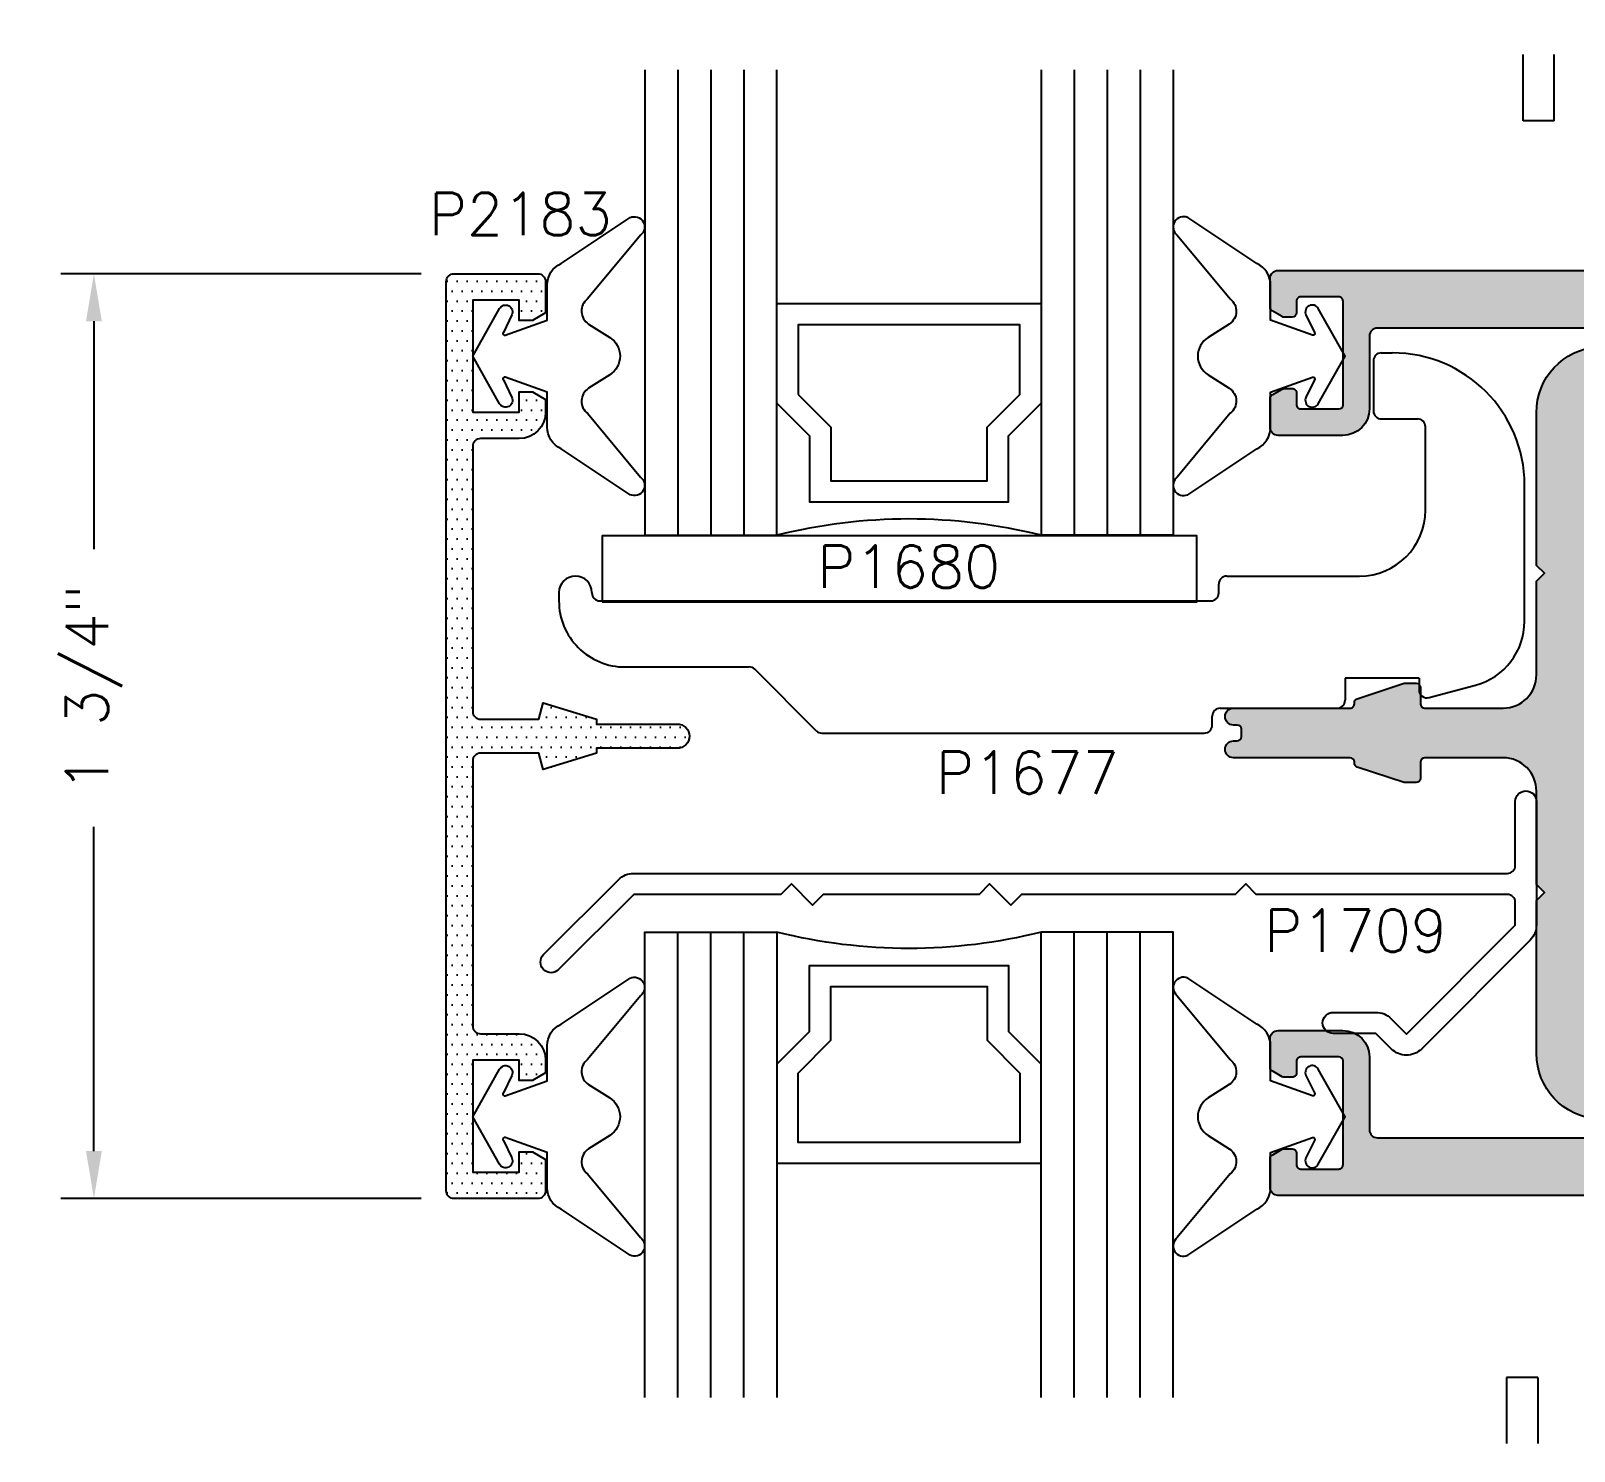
# Model space of a CAD drawing. Extents: x 0 to 139, y 0 to 39.
# Drawn here: x 101.499 to 104.419, y 32.139 to 34.826 of the extents above; entities that cross this region are included whole.
import ezdxf

# ---------------------------------------------------------------- set-up
doc = ezdxf.new("R2010")
doc.units = 0
doc.header["$MEASUREMENT"] = 0
doc.linetypes.add('HIDDEN2', pattern=[0.1875, 0.125, -0.0625])
doc.layers.get('0').update_dxf_attribs({"linetype": 'CONTINUOUS'})
doc.layers.get('DEFPOINTS').update_dxf_attribs({"linetype": 'CONTINUOUS'})
for name, color, linetype in [('R-ANNO-DIMS', 3, 'CONTINUOUS'), ('R-ANNO-TEXT', 6, 'CONTINUOUS'), ('R-DET1', 4, 'CONTINUOUS'), ('R-DET2', 2, 'CONTINUOUS'), ('R-DET3', 5, 'CONTINUOUS'), ('R-OTLN', 1, 'CONTINUOUS'), ('R-PAT1', 5, 'CONTINUOUS')]:
    doc.layers.add(name, color=color, linetype=linetype)
doc.styles.get("Standard").update_dxf_attribs({"font": 'simplex'})
doc.dimstyles.new('1X', dxfattribs={"dimtxt": 0.08, "dimasz": 0.09, "dimexe": 0.0625, "dimexo": 0.0625, "dimgap": 0.0625, "dimtad": 0, "dimdec": 5, "dimzin": 4, "dimtxsty": 'STANDARD', "dimcen": 0, "dimazin": 3, "dimtfac": 1, "dimtdec": 5, "dimtofl": 0, "dimtmove": 0, "dimatfit": 3, "dimtolj": 1, "dimtzin": 0})

# ---------------------------------------------------------------- blocks, each defined once
blk = doc.blocks.new('*D29')
at = {"layer": 'DEFPOINTS', "color": 0}
for p in [(101.6179402495663, 34.36627486385936), (102.2995942316353, 34.36627486385936), (102.2995942316353, 32.61627486385936)]:
    blk.add_point(p, dxfattribs=at)
at = {"layer": 'R-ANNO-DIMS', "color": 0}
for p, q in [((102.2370942316353, 34.36627486385936), (101.5554402495663, 34.36627486385936)), ((101.6179402495663, 34.27627486385936), (101.6179402495663, 33.8450136429152)), ((101.6179402495663, 32.70627486385936), (101.6179402495663, 33.32001364291519)), ((102.2370942316353, 32.61627486385936), (101.5554402495663, 32.61627486385936))]:
    blk.add_line(p, q, dxfattribs=at)
for points in [[(101.6029402495663, 34.27627486385936), (101.6329402495663, 34.27627486385936), (101.6179402495663, 34.36627486385936)], [(101.6029402495663, 32.70627486385936), (101.6329402495663, 32.70627486385936), (101.6179402495663, 32.61627486385936)]]:
    blk.add_solid(points, dxfattribs=at)
at = {"layer": 'R-ANNO-DIMS', "color": 0, "insert": (101.6179402495663, 33.58251364291521), "char_height": 0.08, "attachment_point": 5, "rotation": 90}
blk.add_mtext('\\A1;1 3/4"', dxfattribs=at)
blk = doc.blocks.new('P1677')
for p, q in [((-0.27100940357096, 0.5078887999999999), (-0.2502937035709598, 0.5078887999999999)), ((-0.2860088035709607, 0.4928894000000001), (-0.2860088035709607, 0.3978900999999997)), ((-0.27100940357096, 0.3828887999999999), (-0.2024994035709602, 0.3828887999999999)), ((-3.570959528076401e-09, 0), (-3.570959528076401e-09, 0.2578887999999999)), ((-0.5785102735709602, 0.05361560000000054), (-0.5785102735709602, 0.07062719999999967)), ((-0.5635108835709604, 0.08562660000000033), (-0.3125000035709595, 0.08562660000000033)), ((-1.827011503570961, 0.05437660000000033), (-1.827011503570961, 0.03861260000000044)), ((-1.764511503570961, 0.05437660000000033), (-1.764511503570961, 0.05361179999999965)), ((-1.749510503570961, 0.03861239999999988), (-0.5935097035709598, 0.03861619999999988)), ((-1.70201050357096, -0.08638739999999956), (-1.46701110357096, -0.08638659999999998)), ((-1.34019170357096, -0.2069922999999996), (-1.456404503570959, -0.09078000000000053)), ((-0.3395004035709599, -0.1073722000000004), (-0.3395004035709599, -0.1493720999999999)), ((-0.1995010035709592, -0.1073722000000004), (-0.3395004035709599, -0.1073722000000004)), ((-0.1995010035709592, -0.1073722000000004), (-0.1995010035709592, -0.1298235999999999)), ((-0.1806183035709603, -0.1443127999999998), (-0.09264750357095952, -0.1207408999999995)), ((-0.5760015035709598, -0.1643733999999997), (-0.3544998035709606, -0.1643733999999997)), ((-0.5910009035709605, -0.1963843999999995), (-0.5910009035709605, -0.1793728000000003)), ((-1.32958510357096, -0.2113855999999998), (-0.6060003035709594, -0.2113838000000001))]:
    blk.add_line(p, q)
blk.add_lwpolyline([(-0.3124999035709592, 0.08562660000000033, 0.4142133280585393), (-0.1875000035709595, 0.2106266000000003), (-0.1875000035709595, 0.3678894000000001)], format="xyb")
for centre, radius, start, end in [((-0.27100940357096, 0.4928894000000001), 0.01500000000000001, 90, 180), ((-0.2500000035709595, 0.2578887999999999), 0.25, 0, 89.99997708168819), ((-0.27100940357096, 0.3978900999999997), 0.01499999999999999, 180, 270), ((-0.2024994035709602, 0.3678894000000001), 0.01499999999999996, 0, 90), ((-1.795761503570961, 0.05437660000000033), 0.03125, 0, 180), ((-0.5635108835709604, 0.07062719999999967), 0.01500000000000001, 90, 180), ((-1.702011503570961, 0.03861260000000044), 0.125, 180, 270.000458366236), ((-1.749510503570961, 0.05361179999999965), 0.01500000000000012, 180, 270), ((-0.5935097035709598, 0.05361560000000054), 0.01500000000000001, 270, 0), ((-0.1250000035709595, 0), 0.1250000035709599, 285.0000562030361, 0), ((-1.46701110357096, -0.1013865999999997), 0.0149999975706665, 44.99999999999939, 90), ((-0.1845007035709605, -0.1298235999999999), 0.01500000000000001, 180, 285.0000403851401), ((-0.5760015035709598, -0.1793728000000003), 0.0149999999999999, 90, 180), ((-0.3544998035709606, -0.1493720999999999), 0.01500000000000012, 270, 0), ((-0.6060003035709594, -0.1963843999999995), 0.0149999999999999, 270, 0), ((-1.32958510357096, -0.1963856000000002), 0.0150000682815114, 225.0002700936652, 270)]:
    blk.add_arc(centre, radius, start, end)

msp = doc.modelspace()

# ---------------------------------------------------------------- hatches: boundary and pattern name
at = {"layer": 'R-PAT1'}
h = msp.add_hatch(dxfattribs=at)
h.set_pattern_fill('DOTS', color=256, scale=0.3, style=0)
h.set_pattern_definition([(0, (99.87249680623839, 28.16448953801967), (0.009375, 0.01875), [0, -0.01875])])
edge = h.paths.add_edge_path(flags=16)
edge.add_arc((105.9493331724311, 34.14563386041314), 0.03125811147615818, -89.9004806357479, 43.817391720063995, ccw=False)
edge.add_line((105.9493874658859, 34.11437579608925), (105.9347874658859, 34.11437579608925))
edge.add_arc((105.9345654658859, 34.12904615972561), 0.0146720432531765, 224.4266395942332, 270.8669650317813, ccw=False)
edge.add_arc((106.0302236823417, 34.22321200877335), 0.1489020448595113, 171.167336692097, 224.5374469222042, ccw=False)
edge.add_arc((105.8680664299451, 34.24820507727318), 0.0151712016364948, 351.9318886880928, 449.5428890663219)
edge.add_line((105.8681874658859, 34.26337579608925), (104.8173874658859, 34.26337579608925))
edge.add_arc((104.8174417006056, 34.24834876291868), 0.01502713104069455, 90.20678779447292, 188.6998096943179)
edge.add_arc((104.6549420895622, 34.22345973141451), 0.1493674781575727, -44.495098708202875, 8.708776888183081, ccw=False)
edge.add_arc((104.7510094658859, 34.12904615972562), 0.01467204325318119, 269.13303496822584, 315.57336040575933, ccw=False)
edge.add_line((104.7507874658859, 34.11437579608925), (104.7362874658859, 34.11437579608925))
edge.add_arc((104.7363417593407, 34.14563386041314), 0.03125811147615821, 136.1826082799371, 269.90048063574625, ccw=False)
edge.add_arc((104.6553374658859, 34.22336627748969), 0.081009534029847, 316.1801184852707, 583.8198815147294)
edge.add_arc((104.5743331724311, 34.14563386041314), 0.03125811147615751, -89.90048063574471, 43.81739172006752, ccw=False)
edge.add_line((104.5743874658859, 34.11437579608925), (104.4712874658859, 34.11437579608925))
edge.add_arc((104.4713100465311, 34.09935321544409), 0.01502259761578912, 90.08612200011392, 179.9138779998861)
edge.add_line((104.4562874658859, 34.09937579608925), (104.4562874658859, 33.49737579608924))
edge.add_line((104.4562874658859, 33.49737579608925), (104.4562874658859, 32.89537579608925))
edge.add_arc((104.4713100465311, 32.89539837673441), 0.01502259761578912, 180.0861220001139, 269.9138779998861)
edge.add_line((104.4712874658859, 32.88037579608925), (104.5743874658859, 32.88037579608925))
edge.add_arc((104.5743331724311, 32.84911773176536), 0.03125811147615554, -43.817391720066325, 89.90048063574619, ccw=False)
edge.add_arc((104.6553374658859, 32.77138531468881), 0.081009534029847, 136.1801184852706, 403.8198815147294)
edge.add_arc((104.7363417593407, 32.84911773176535), 0.03125811147615631, 90.09951936425051, 223.8173917200628, ccw=False)
edge.add_line((104.7362874658859, 32.88037579608925), (104.7507874658859, 32.88037579608925))
edge.add_arc((104.7506431219945, 32.8650614672808), 0.01531500904381509, 44.92059825190029, 89.45997954037489, ccw=False)
edge.add_arc((104.6550049262485, 32.77122990474413), 0.1492959939953272, -8.68892527979881, 44.50158516922039, ccw=False)
edge.add_arc((104.8173010531136, 32.74628250654992), 0.01490696092184581, 170.761268087223, 270.3321344239968)
edge.add_line((104.8173874658859, 32.73137579608925), (106.6562874658859, 32.73137579608925))
edge.add_arc((106.6562874658859, 32.74637579608925), 0.01500000000000057, 270, 359.9999999999966)
edge.add_line((106.6712874658859, 32.74637579608925), (106.6712874658859, 34.24837579608926))
edge.add_arc((106.6562874658859, 34.24837579608925), 0.01500000000000057, 0, 90)
edge.add_line((106.6562874658859, 34.26337579608925), (106.1923874658859, 34.26337579608925))
edge.add_arc((106.1924417006056, 34.24834876291868), 0.01502713104069455, 90.20678779447292, 188.6998096943179)
edge.add_arc((106.0299420895622, 34.22345973141451), 0.1493674781575777, -44.49509870820202, 8.708776888182172, ccw=False)
edge.add_arc((106.1260094658859, 34.12904615972562), 0.01467204325318119, 269.13303496822584, 315.57336040575933, ccw=False)
edge.add_line((106.1257874658859, 34.11437579608925), (106.1112874658859, 34.11437579608925))
edge.add_arc((106.1113417593407, 34.14563386041314), 0.03125811147615821, 136.1826082799337, 269.9004806357495, ccw=False)
edge.add_arc((106.0303374658859, 34.22336627748969), 0.08100953402984638, 316.1801184852711, 583.8198815147294)
edge = h.paths.add_edge_path()
edge.add_line((104.1197874658859, 33.40337579608925), (104.0967874658859, 33.40337579608925))
edge.add_line((104.0967874658859, 33.40337579608925), (104.0082819040417, 33.43256380052723))
edge.add_arc((104.0107874658859, 33.44016131063547), 0.007999999999998297, 179.9999999999873, 251.74810416291, ccw=False)
edge.add_line((104.0027874658859, 33.44016131063547), (104.0027874658859, 33.44237579608924))
edge.add_arc((103.9947874658859, 33.44237579608925), 0.008000000000001783, 6.361109362925614e-12, 90.00000000000635)
edge.add_line((103.9947874658859, 33.45037579608925), (103.7742874658859, 33.45037579608925))
edge.add_arc((103.7743344355829, 33.46642276578622), 0.01604703843729322, 180.167705041314, 269.8322949586861, ccw=False)
edge.add_arc((103.7743344355829, 33.46632882639228), 0.01604703843729144, 90.16770504130761, 179.8322949586797, ccw=False)
edge.add_line((103.7742874658859, 33.48237579608925), (103.7812874658859, 33.48237579608925))
edge.add_arc((103.7812874658859, 33.49037579608925), 0.008000000000000007, 270.0000000000064, 360.0000000000064)
edge.add_line((103.7892874658859, 33.49037579608925), (103.7892874658859, 33.50437579608926))
edge.add_arc((103.7812874658859, 33.50437579608925), 0.007999999999999119, 359.9999999999936, 450)
edge.add_line((103.7812874658859, 33.51237579608925), (103.7742874658859, 33.51237579608925))
edge.add_arc((103.7743344355829, 33.52842276578622), 0.01604703843729143, 180.1677050413203, 269.8322949586924, ccw=False)
edge.add_arc((103.7743344355829, 33.52832882639228), 0.01604703843729322, 90.16770504131392, 179.8322949586829, ccw=False)
edge.add_line((103.7742874658859, 33.54437579608925), (103.9947874658859, 33.54437579608925))
edge.add_arc((103.9947874658859, 33.55237579608925), 0.008000000000000007, 270.0000000000064, 360.0000000000064)
edge.add_line((104.0027874658859, 33.55237579608925), (104.0027874658859, 33.55459028154303))
edge.add_arc((104.0107874658859, 33.55459028154303), 0.007999999999999119, 108.25189583709599, 180.0000000000191, ccw=False)
edge.add_line((104.0082819040417, 33.56218779165127), (104.0967874658859, 33.59137579608925))
edge.add_line((104.0967874658859, 33.59137579608925), (104.1197874658859, 33.59137579608925))
edge.add_arc((104.1197874658859, 33.58337579608925), 0.008000000000000895, 6.423306331271306e-12, 90.00000000001268, ccw=False)
edge.add_line((104.1277874658859, 33.58337579608925), (104.1277874658859, 33.55237579608925))
edge.add_arc((104.1357874658859, 33.55237579608925), 0.007999999999999119, 180, 270)
edge.add_line((104.1357874658859, 33.54437579608925), (104.2842874658859, 33.54437579608925))
edge.add_arc((104.2842874658859, 33.60737579608925), 0.06300000000000061, 269.9999999999984, 359.9999999999984)
edge.add_line((104.3472874658859, 33.60737579608925), (104.3472874658859, 33.78437579608925))
edge.add_line((104.3472874658859, 33.78437579608925), (104.3622874658859, 33.79937579608925))
edge.add_line((104.3622874658859, 33.79937579608925), (104.3472874658859, 33.81437579608925))
edge.add_line((104.3472874658859, 33.81437579608925), (104.3472874658859, 34.10317579608925))
edge.add_arc((104.4713166230584, 34.1038794997449), 0.124031153456464, 93.52648994746932, 180.3250753112194, ccw=False)
edge.add_arc((104.4624275078129, 34.24550392063042), 0.01787259127829898, 274.0425144797449, 449.4872011172824)
edge.add_line((104.4625874658859, 34.26337579608925), (104.0462874658859, 34.26337579608925))
edge.add_arc((104.0462874658859, 34.24837579608925), 0.01500000000000057, 90, 179.9999999999966)
edge.add_line((104.0312874658859, 34.24837579608925), (104.0312874658859, 34.11042016675621))
edge.add_arc((103.9812874658859, 34.11042016675621), 0.04999999999999893, -89.99999999999801, 1.9895196601282805e-12, ccw=False)
edge.add_line((103.9812874658859, 34.06042016675621), (103.8583191600965, 34.06042016675621))
edge.add_arc((103.8583191600964, 34.07542016675619), 0.01499999999997748, 179.9999999999118, 270.00000000019674, ccw=False)
edge.add_line((103.8433191600965, 34.07542016675621), (103.8433197248392, 34.12986730133105))
edge.add_arc((103.8513197248387, 34.12986721835254), 0.008000000000001357, 119.9987259852632, 179.9994057102281, ccw=False)
edge.add_line((103.8473198788935, 34.13679551052412), (103.8664668623622, 34.14784945892778))
edge.add_arc((103.8704667083074, 34.14092116675621), 0.008000000000000953, 90, 119.99872598528049, ccw=False)
edge.add_line((103.8704667083074, 34.14892116675621), (103.8853220283896, 34.14892116675621))
edge.add_arc((103.8853220283896, 34.14092116675621), 0.008000000000000895, -0.005669902577722041, 90, ccw=False)
edge.add_line((103.8933220283504, 34.14092037508846), (103.8933198018426, 34.11842095842395))
edge.add_arc((103.9013198018034, 34.11842016675621), 0.0079999999999989, 179.9943300974096, 269.9999999999936)
edge.add_line((103.9013198018034, 34.11042016675621), (103.9733184517943, 34.11042016675621))
edge.add_arc((103.9733184517943, 34.11842016675621), 0.008000000000000007, 270, 359.9994865000892)
edge.add_line((103.981318451794, 34.1184200950581), (103.9813202083977, 34.3144200950581))
edge.add_arc((103.9733202083981, 34.31442016675621), 0.008000000000000665, 359.9994865000892, 450)
edge.add_line((103.9733202083981, 34.32242016675621), (103.9013209200965, 34.32242016675621))
edge.add_arc((103.9013209200965, 34.31442016675621), 0.008000000000000895, 89.99999999998728, 179.9999999999936)
edge.add_line((103.8933209200965, 34.31442016675621), (103.8933209200965, 34.2919218467333))
edge.add_arc((103.8853209200965, 34.2919218467333), 0.007999999999999119, -89.99770795886519, 6.423306331271306e-12, ccw=False)
edge.add_line((103.8853212401258, 34.28392184673969), (103.8704665069688, 34.28392125249594))
edge.add_arc((103.8704661869394, 34.29192125248953), 0.007999999999996526, 240.0062568406941, 270.00229204111565, ccw=False)
edge.add_line((103.8664669435402, 34.28499261249069), (103.8473197594282, 34.29604445667464))
edge.add_arc((103.8513190028274, 34.30297309667349), 0.008000000000000677, 180.0332126246472, 240.0062568406958, ccw=False)
edge.add_line((103.8433190041715, 34.30296845931652), (103.8432874709262, 34.35736710104494))
edge.add_arc((103.858287468406, 34.35737579608925), 0.01499999999999919, 90, 180.033212624651, ccw=False)
edge.add_line((103.858287468406, 34.37237579608925), (106.7652874658859, 34.37237579608925))
edge.add_arc((106.7652874658859, 34.35737579608925), 0.0149999999999979, -6.821210263296962e-12, 89.99999999999318, ccw=False)
edge.add_line((106.7802874658859, 34.35737579608925), (106.7802874658859, 32.63727630944506))
edge.add_arc((106.7652874658859, 32.63727630944506), 0.01499999999999968, -90.00196084118869, 0, ccw=False)
edge.add_line((106.7652869525389, 32.62227630945384), (103.8582874658859, 32.62237579608924))
edge.add_arc((103.8583100465311, 32.63739837673441), 0.01502259761578823, 180.0861220001105, 269.91387799989286, ccw=False)
edge.add_line((103.8432874658859, 32.63737579608925), (103.8433190041715, 32.69178313286198))
edge.add_arc((103.8513190028274, 32.69177849550501), 0.008000000000001405, 119.99374315930419, 179.9667873753528, ccw=False)
edge.add_line((103.8473197594282, 32.69870713550386), (103.8664669435402, 32.70975897968781))
edge.add_arc((103.8704661869394, 32.70283033968897), 0.007999999999996711, 89.9977079588844, 119.9937431593059, ccw=False)
edge.add_line((103.8704665069688, 32.71083033968256), (103.8853212401258, 32.7108297454388))
edge.add_arc((103.8853209200965, 32.70282974544521), 0.00799999999999919, -6.423306331271306e-12, 89.9977079588653, ccw=False)
edge.add_line((103.8933209200965, 32.70282974544521), (103.8933209200965, 32.6803314254223))
edge.add_arc((103.9013209200965, 32.6803314254223), 0.008000000000000895, 180.0000000000064, 270.0000000000127)
edge.add_line((103.9013209200965, 32.67233142542229), (103.9733202083981, 32.67233142542229))
edge.add_arc((103.9733202083981, 32.6803314254223), 0.008000000000000007, 270, 360.0005134999108)
edge.add_line((103.9813202083977, 32.68033149712041), (103.981318451794, 32.8763314971204))
edge.add_arc((103.9733184517943, 32.87633142542229), 0.008000000000000665, 0.0005134999108570708, 90)
edge.add_line((103.9733184517943, 32.88433142542229), (103.9013198018034, 32.88433142542229))
edge.add_arc((103.9013198018034, 32.87633142542229), 0.007999999999999119, 90.00000000000635, 180.0056699025904)
edge.add_line((103.8933198018426, 32.87633063375455), (103.8933220283504, 32.85383121709004))
edge.add_arc((103.8853220283896, 32.8538304254223), 0.008000000000001565, -90, 0.005669902577722041, ccw=False)
edge.add_line((103.8853220283896, 32.84583042542229), (103.8704667083074, 32.84583042542229))
edge.add_arc((103.8704667083074, 32.85383042542229), 0.008000000000000895, 240.0012740147195, 270, ccw=False)
edge.add_line((103.8664668623622, 32.84690213325072), (103.8473198788936, 32.85795608165439))
edge.add_arc((103.8513197248387, 32.86488437382595), 0.008000000000001603, 180.0005942897719, 240.0012740147368, ccw=False)
edge.add_line((103.8433197248392, 32.86488429084745), (103.8433191600965, 32.91933142542229))
edge.add_arc((103.8583191600964, 32.91933142542231), 0.01499999999997748, 89.99999999980332, 180.0000000000882, ccw=False)
edge.add_line((103.8583191600965, 32.93433142542229), (103.9812874658859, 32.93433142542229))
edge.add_arc((103.9812874658859, 32.8843314254223), 0.04999999999999893, -1.0231815394945443e-12, 89.99999999999801, ccw=False)
edge.add_line((104.0312874658859, 32.88433142542229), (104.0312874658859, 32.74637579608925))
edge.add_arc((104.0463100465311, 32.74639837673441), 0.01502259761578557, 180.0861220001004, 269.9138779998861)
edge.add_line((104.0462874658859, 32.73137579608925), (104.4625874658859, 32.73137579608925))
edge.add_arc((104.4626306837077, 32.74904158816846), 0.01766584494344704, 269.859831145032, 446.5704822063382)
edge.add_arc((104.4718682763267, 32.89098789387577), 0.1245809909880106, 180.0975454905772, 266.23487155946856, ccw=False)
edge.add_line((104.3472874658859, 32.89077579608925), (104.3472874658859, 33.18037579608925))
edge.add_line((104.3472874658859, 33.18037579608925), (104.3622874658859, 33.19537579608925))
edge.add_line((104.3622874658859, 33.19537579608925), (104.3472874658859, 33.21037579608925))
edge.add_line((104.3472874658859, 33.21037579608925), (104.3472874658859, 33.38737579608925))
edge.add_arc((104.2842874658859, 33.38737579608924), 0.0630000000000015, 2.423279757305479e-12, 90.0000000000008)
edge.add_line((104.2842874658859, 33.45037579608925), (104.1357874658859, 33.45037579608925))
edge.add_arc((104.1357874658859, 33.44237579608925), 0.007999999999999119, 90, 180.0000000000064)
edge.add_line((104.1277874658859, 33.44237579608925), (104.1277874658859, 33.41137579608925))
edge.add_arc((104.1197874658859, 33.41137579608925), 0.007999999999999119, -90, 6.423306331271306e-12, ccw=False)
h = msp.add_hatch(dxfattribs=at)
h.set_pattern_fill('DOTS', color=256, scale=0.3, style=0)
h.set_pattern_definition([(0, (99.92400818008741, 28.16448953801967), (0.009375, 0.01875), [0, -0.01875])])
edge = h.paths.add_edge_path()
edge.add_line((102.4225942316353, 34.05427486385936), (102.3495942316353, 34.05427486385936))
edge.add_arc((102.3496168122804, 34.0392522832142), 0.01502259761579357, 90.08612200013083, 179.9138779998692)
edge.add_line((102.3345942316353, 34.03927486385936), (102.3345942316353, 33.53827486385936))
edge.add_arc((102.3496168122804, 33.53829744450451), 0.01502259761579356, 180.0861220001037, 269.9138779998691)
edge.add_line((102.3495942316353, 33.52327486385936), (102.4595942316353, 33.52327486385936))
edge.add_line((102.4595942316353, 33.52327486385936), (102.4678942316353, 33.55427486385936))
edge.add_line((102.4678942316353, 33.55427486385936), (102.5685942316353, 33.52327486385936))
edge.add_line((102.5685942316353, 33.52327486385936), (102.5685942316353, 33.51427486385936))
edge.add_line((102.5685942316353, 33.51427486385936), (102.7215942316353, 33.51427486385936))
edge.add_arc((102.7217181899686, 33.49139882219269), 0.02287637751050874, -0.31046541735878463, 90.31046541735878, ccw=False)
edge.add_arc((102.7217181899686, 33.49115090552603), 0.02287637751050874, -90.31046541735873, 0.31046541735878463, ccw=False)
edge.add_line((102.7215942316353, 33.46827486385936), (102.5685942316353, 33.46827486385936))
edge.add_line((102.5685942316353, 33.46827486385936), (102.5685942316353, 33.45927486385936))
edge.add_line((102.5685942316353, 33.45927486385936), (102.4678942316353, 33.42827486385936))
edge.add_line((102.4678942316353, 33.42827486385936), (102.4595942316353, 33.45927486385936))
edge.add_line((102.4595942316353, 33.45927486385936), (102.3495942316353, 33.45927486385936))
edge.add_arc((102.3496168122804, 33.44425228321419), 0.01502259761579357, 90.08612200013083, 179.9138779998692)
edge.add_line((102.3345942316353, 33.44427486385936), (102.3345942316353, 32.94327486385936))
edge.add_arc((102.3496168122804, 32.94329744450452), 0.01502259761579356, 180.0861220001037, 269.9138779998691)
edge.add_line((102.3495942316353, 32.92827486385936), (102.4225942316353, 32.92827486385936))
edge.add_arc((102.4225761156932, 32.87825674791733), 0.05001811922270846, 0.020751820717123337, 89.97924817926662, ccw=False)
edge.add_line((102.4725942316353, 32.87827486385936), (102.4725942316353, 32.85417486385936))
edge.add_line((102.4725942316353, 32.85417486385936), (102.4475942316353, 32.83977486385936))
edge.add_line((102.4475942316353, 32.83977486385936), (102.4225942316353, 32.83977486385936))
edge.add_line((102.4225942316353, 32.83977486385936), (102.4225942316353, 32.87827486385936))
edge.add_line((102.4225942316353, 32.87827486385936), (102.3345942316353, 32.87827486385936))
edge.add_line((102.3345942316353, 32.87827486385936), (102.3345942316353, 32.66627486385936))
edge.add_line((102.3345942316353, 32.66627486385936), (102.4225942316353, 32.66627486385936))
edge.add_line((102.4225942316353, 32.66627486385936), (102.4225942316353, 32.70477486385936))
edge.add_line((102.4225942316353, 32.70477486385936), (102.4475942316353, 32.70477486385936))
edge.add_line((102.4475942316353, 32.70477486385936), (102.4725942316353, 32.69037486385936))
edge.add_line((102.4725942316353, 32.69037486385936), (102.4725942316353, 32.63127486385936))
edge.add_arc((102.4575716509901, 32.63129744450451), 0.01502259761577934, 270.0861220001309, 359.9138779999233, ccw=False)
edge.add_line((102.4575942316353, 32.61627486385936), (102.2995942316353, 32.61627486385936))
edge.add_arc((102.2996168122804, 32.63129744450451), 0.01502259761577936, 180.0861220000767, 269.9138779998691, ccw=False)
edge.add_line((102.2845942316353, 32.63127486385936), (102.2845942316353, 34.35127486385936))
edge.add_arc((102.2996168122804, 34.3512522832142), 0.01502259761577935, 90.0861220001309, 179.9138779998962, ccw=False)
edge.add_line((102.2995942316353, 34.36627486385936), (102.4575942316353, 34.36627486385936))
edge.add_arc((102.4575716509901, 34.3512522832142), 0.01502259761578647, 0.08612200010378501, 89.91387799986921, ccw=False)
edge.add_line((102.4725942316353, 34.35127486385936), (102.4725942316353, 34.29217486385936))
edge.add_line((102.4725942316353, 34.29217486385936), (102.4475942316353, 34.27777486385936))
edge.add_line((102.4475942316353, 34.27777486385936), (102.4225942316353, 34.27777486385936))
edge.add_line((102.4225942316353, 34.27777486385936), (102.4225942316353, 34.31627486385936))
edge.add_line((102.4225942316353, 34.31627486385936), (102.3345942316353, 34.31627486385936))
edge.add_line((102.3345942316353, 34.31627486385936), (102.3345942316353, 34.10427486385936))
edge.add_line((102.3345942316353, 34.10427486385936), (102.4225942316353, 34.10427486385936))
edge.add_line((102.4225942316353, 34.10427486385936), (102.4225942316353, 34.14277486385936))
edge.add_line((102.4225942316353, 34.14277486385936), (102.4475942316353, 34.14277486385936))
edge.add_line((102.4475942316353, 34.14277486385936), (102.4725942316353, 34.12837486385936))
edge.add_line((102.4725942316353, 34.12837486385936), (102.4725942316353, 34.10427486385936))
edge.add_arc((102.4225761156932, 34.10429297980139), 0.05001811922272266, 270.0207518207334, 359.97924817928293, ccw=False)

# ---------------------------------------------------------------- linework, layer by layer
at = {"layer": 'R-DET1'}
msp.add_lwpolyline([(102.4225942316353, 34.05427486385936), (102.3495942316353, 34.05427486385936, 0.4133333333332873), (102.3345942316353, 34.03927486385936), (102.3345942316353, 33.53827486385936, 0.4133333333333564), (102.3495942316353, 33.52327486385936), (102.4595942316353, 33.52327486385936), (102.4678942316353, 33.55427486385936), (102.5685942316353, 33.52327486385936), (102.5685942316353, 33.51427486385936), (102.7215942316353, 33.51427486385936, -0.4173913043478062), (102.7445942316353, 33.49127486385936, -0.4173913043478117), (102.7215942316353, 33.46827486385936), (102.5685942316353, 33.46827486385936), (102.5685942316353, 33.45927486385936), (102.4678942316353, 33.42827486385936), (102.4595942316353, 33.45927486385936), (102.3495942316353, 33.45927486385936, 0.4133333333333088), (102.3345942316353, 33.44427486385936), (102.3345942316353, 32.94327486385936, 0.4133333333333304), (102.3495942316353, 32.92827486385936), (102.4225942316353, 32.92827486385936, -0.4140014137019763), (102.4725942316353, 32.87827486385936), (102.4725942316353, 32.85417486385936), (102.4475942316353, 32.83977486385936), (102.4225942316353, 32.83977486385936), (102.4225942316353, 32.87827486385936), (102.3345942316353, 32.87827486385936), (102.3345942316353, 32.66627486385936), (102.4225942316353, 32.66627486385936), (102.4225942316353, 32.70477486385936), (102.4475942316353, 32.70477486385936), (102.4725942316353, 32.69037486385936), (102.4725942316353, 32.63127486385936, -0.4133333333333347), (102.4575942316353, 32.61627486385936), (102.2995942316353, 32.61627486385936, -0.4133333333333434), (102.2845942316353, 32.63127486385936), (102.2845942316353, 34.35127486385936, -0.4133333333332873), (102.2995942316353, 34.36627486385936), (102.4575942316353, 34.36627486385936, -0.4133333333333088), (102.4725942316353, 34.35127486385936), (102.4725942316353, 34.29217486385936), (102.4475942316353, 34.27777486385936), (102.4225942316353, 34.27777486385936), (102.4225942316353, 34.31627486385936), (102.3345942316353, 34.31627486385936), (102.3345942316353, 34.10427486385936), (102.4225942316353, 34.10427486385936), (102.4225942316353, 34.14277486385936), (102.4475942316353, 34.14277486385936), (102.4725942316353, 34.12837486385936), (102.4725942316353, 34.10427486385936, -0.4140014137019632), (102.4225942316353, 34.05427486385936)], format="xyb", close=True, dxfattribs=at)
at = {"layer": 'R-DET2', "color": 2}
for points in [[(102.6601274607777, 34.7519650135695), (102.6601274607776, 33.871329281733), (102.9101274607776, 33.871329281733), (102.9101274607777, 34.7519650135695)], [(102.7226274607777, 34.7519650135695), (102.7226274607776, 33.871329281733)], [(102.7851274607777, 34.7519650135695), (102.7851274607776, 33.871329281733)], [(102.8476274607777, 34.7519650135695), (102.8476274607776, 33.871329281733)], [(103.6601274607777, 34.7519650135695), (103.6601274607776, 33.871329281733), (103.4101274607776, 33.871329281733)], [(103.4726274607777, 34.7519650135695), (103.4726274607776, 33.871329281733)], [(103.5351274607777, 34.7519650135695), (103.5351274607776, 33.871329281733)], [(103.5976274607777, 34.7519650135695), (103.5976274607776, 33.871329281733)], [(103.4101274607776, 34.309329281733), (102.9101274607776, 34.309329281733)], [(102.9101274607776, 34.121329281733), (102.9721274607776, 34.059329281733), (102.9721274607776, 33.934329281733), (103.3481274607776, 33.934329281733), (103.3481274607776, 34.059329281733), (103.4101274607776, 34.121329281733)], [(102.6601274607777, 32.23983190836242), (102.6601274607776, 33.12046764019891), (102.9101274607776, 33.12046764019891), (102.9101274607777, 32.23983190836242)], [(102.7226274607777, 32.23983190836242), (102.7226274607776, 33.12046764019891)], [(102.7851274607777, 32.23983190836242), (102.7851274607776, 33.12046764019891)], [(102.8476274607777, 32.23983190836242), (102.8476274607776, 33.12046764019891)], [(103.6601274607777, 32.23983190836242), (103.6601274607776, 33.12046764019891), (103.4101274607776, 33.12046764019891)], [(103.4726274607777, 32.23983190836242), (103.4726274607776, 33.12046764019891)], [(103.5351274607777, 32.23983190836242), (103.5351274607776, 33.12046764019891)], [(103.5976274607777, 32.23983190836242), (103.5976274607776, 33.12046764019891)], [(102.9101274607776, 32.87046764019891), (102.9721274607776, 32.93246764019891), (102.9721274607776, 33.05746764019891), (103.3481274607776, 33.05746764019891), (103.3481274607776, 32.93246764019891), (103.4101274607776, 32.87046764019891)], [(103.4101274607776, 32.68246764019891), (102.9101274607776, 32.68246764019891)]]:
    msp.add_lwpolyline(points, dxfattribs=at)
for points in [[(103.4101274607777, 34.7519650135695), (103.4101274607776, 33.87132928173293, 0.1233101835078811), (102.9101274607776, 33.87132928173293)], [(103.4101274607777, 32.23983190836242), (103.4101274607776, 33.12046764019897, -0.1233101835078811), (102.9101274607776, 33.12046764019897)]]:
    msp.add_lwpolyline(points, format="xyb", dxfattribs=at)
at = {"layer": 'R-DET2'}
for points in [[(102.5938096733112, 34.17478115918624), (102.5539040577624, 34.14949637624446, 0.5243426933461728), (102.5519993499811, 34.10209745241839), (102.6521734039317, 33.98145518700819, -0.8969301051134209), (102.6323633201892, 33.94814560371415), (102.5018863083421, 34.03510255689058, -0.2937431915424134), (102.4755623918797, 34.07604402613264), (102.4755623918797, 34.14229012378228), (102.3962601948312, 34.17076168142529, 0.8013518808126918), (102.3927849377033, 34.16527189099764), (102.4086005104159, 34.13230662800697, -0.9670674050987308), (102.3854653115204, 34.12023837507382), (102.3345942316353, 34.21027486385935), (102.3854653115204, 34.30031135264488, -0.9670674050987308), (102.4086005104159, 34.28824309971174), (102.3927849377033, 34.25527783672106, 0.8013518808126918), (102.3962601948312, 34.24978804629342), (102.4755623918797, 34.27825960393644), (102.4755623918797, 34.34450570158609, -0.2937431915424192), (102.5018863083421, 34.38544717082814), (102.6323633201892, 34.47240412400457, -0.8969301051134209), (102.6521734039317, 34.43909454071053), (102.5519993499811, 34.31845227530033, 0.5243426933461728), (102.5539040577624, 34.27105335147426), (102.5938096733112, 34.24576856853247, -0.5502212829186363)], [(103.7260813139395, 34.17478115918624), (103.7659869294884, 34.14949637624446, -0.5243426933461728), (103.7678916372697, 34.10209745241839), (103.6677175833191, 33.98145518700819, 0.8969301051134209), (103.6875276670616, 33.94814560371415), (103.8180046789087, 34.03510255689058, 0.2937431915424134), (103.8443285953711, 34.07604402613264), (103.8443285953711, 34.14229012378228), (103.9236307924195, 34.17076168142529, -0.8013518808126918), (103.9271060495475, 34.16527189099764), (103.9112904768349, 34.13230662800697, 0.9670674050987308), (103.9344256757304, 34.12023837507382), (103.9852967556155, 34.21027486385935), (103.9344256757304, 34.30031135264488, 0.9670674050987308), (103.9112904768349, 34.28824309971174), (103.9271060495475, 34.25527783672106, -0.8013518808126918), (103.9236307924195, 34.24978804629342), (103.8443285953711, 34.27825960393644), (103.8443285953711, 34.34450570158609, 0.2937431915424192), (103.8180046789087, 34.38544717082814), (103.6875276670615, 34.47240412400457, 0.8969301051134209), (103.6677175833191, 34.43909454071053), (103.7678916372697, 34.31845227530033, -0.5243426933461728), (103.7659869294884, 34.27105335147426), (103.7260813139395, 34.24576856853247, 0.5502212829186363)], [(102.5938096733112, 32.73578115918624), (102.5539040577624, 32.71049637624446, 0.5243426933461728), (102.5519993499811, 32.66309745241839), (102.6521734039317, 32.54245518700819, -0.8969301051134209), (102.6323633201892, 32.50914560371415), (102.5018863083421, 32.59610255689058, -0.2937431915424134), (102.4755623918797, 32.63704402613264), (102.4755623918797, 32.70329012378228), (102.3962601948312, 32.73176168142529, 0.8013518808126918), (102.3927849377033, 32.72627189099764), (102.4086005104159, 32.69330662800697, -0.9670674050987308), (102.3854653115204, 32.68123837507382), (102.3345942316353, 32.77127486385935), (102.3854653115204, 32.86131135264488, -0.9670674050987308), (102.4086005104159, 32.84924309971174), (102.3927849377033, 32.81627783672106, 0.8013518808126918), (102.3962601948312, 32.81078804629342), (102.4755623918797, 32.83925960393644), (102.4755623918797, 32.90550570158609, -0.2937431915424192), (102.5018863083421, 32.94644717082814), (102.6323633201892, 33.03340412400457, -0.8969301051134209), (102.6521734039317, 33.00009454071053), (102.5519993499811, 32.87945227530033, 0.5243426933461728), (102.5539040577624, 32.83205335147426), (102.5938096733112, 32.80676856853247, -0.5502212829186363)], [(103.7260813139395, 32.73578115918624), (103.7659869294884, 32.71049637624446, -0.5243426933461728), (103.7678916372697, 32.66309745241839), (103.6677175833191, 32.54245518700819, 0.8969301051134209), (103.6875276670616, 32.50914560371415), (103.8180046789087, 32.59610255689058, 0.2937431915424134), (103.8443285953711, 32.63704402613264), (103.8443285953711, 32.70329012378228), (103.9236307924195, 32.73176168142529, -0.8013518808126918), (103.9271060495475, 32.72627189099764), (103.9112904768349, 32.69330662800697, 0.9670674050987308), (103.9344256757304, 32.68123837507382), (103.9852967556155, 32.77127486385935), (103.9344256757304, 32.86131135264488, 0.9670674050987308), (103.9112904768349, 32.84924309971174), (103.9271060495475, 32.81627783672106, -0.8013518808126918), (103.9236307924195, 32.81078804629342), (103.8443285953711, 32.83925960393644), (103.8443285953711, 32.90550570158609, 0.2937431915424192), (103.8180046789087, 32.94644717082814), (103.6875276670615, 33.03340412400457, 0.8969301051134209), (103.6677175833191, 33.00009454071053), (103.7678916372697, 32.87945227530033, -0.5243426933461728), (103.7659869294884, 32.83205335147426), (103.7260813139395, 32.80676856853247, 0.5502212829186363)]]:
    msp.add_lwpolyline(points, format="xyb", close=True, dxfattribs=at)
at = {"layer": 'R-DET2', "color": 2}
for points in [[(102.9501274607777, 34.1378978242279), (103.0121274607776, 34.0758978242279), (103.0121274607776, 33.974329281733), (103.3081274607776, 33.974329281733), (103.3081274607776, 34.0758978242279), (103.3701274607776, 34.1378978242279), (103.3701274607776, 34.269329281733), (102.9501274607777, 34.269329281733)], [(102.9501274607777, 32.85389909770401), (103.0121274607776, 32.91589909770401), (103.0121274607776, 33.01746764019891), (103.3081274607776, 33.01746764019891), (103.3081274607776, 32.91589909770401), (103.3701274607776, 32.85389909770401), (103.3701274607776, 32.72246764019891), (102.9501274607777, 32.72246764019891)]]:
    msp.add_lwpolyline(points, close=True, dxfattribs=at)
at = {"layer": 'R-DET2'}
msp.add_lwpolyline([(102.579802881178, 33.74538310826786), (103.704802881178, 33.74538310826786), (103.704802881178, 33.87038310826786), (102.579802881178, 33.87038310826786)], close=True, dxfattribs=at)
at = {"layer": 'R-DET3', "linetype": 'HIDDEN2'}
for p, q in [((104.3809636942227, 34.65572805760222), (104.3809636942227, 35.21872805760222)), ((104.3219636942227, 34.65572805760222), (104.3219636942227, 35.20372805760222)), ((104.3809636942227, 34.65572805760222), (104.3219636942227, 34.65572805760222)), ((104.2907384944669, 32.27791628336485), (104.2907384944669, 31.72991628336486)), ((104.3497384944669, 32.27791628336485), (104.2907384944669, 32.27791628336485)), ((104.3497384944669, 32.27791628336485), (104.3497384944669, 31.71491628336486))]:
    msp.add_line(p, q, dxfattribs=at)
at = {"layer": 'R-DET3', "linetype": 'CONTINUOUS'}
msp.add_lwpolyline([(104.0719906585685, 32.95701813265449), (104.1013466585685, 32.92766243265449), (104.3072886585685, 33.13360572265449), (104.3072886585685, 33.17674683265449, 0.414213562373095), (104.2922886585685, 33.19174683265449), (103.8172886585684, 33.19174883265448), (103.7972876585685, 33.21174913265449), (103.7772876585685, 33.19174903265449), (103.3727082585685, 33.19175073265448), (103.3527077585685, 33.17175033265448), (103.3127068585685, 33.21175123265449), (103.2927064585684, 33.19175073265448), (102.9977101585685, 33.19175173265449), (102.9777087585685, 33.17174933265449), (102.9377068585685, 33.21175123265449), (102.9177063585685, 33.19175073265448), (102.6392765585685, 33.19175353265449), (102.4971236521447, 33.04960044623076, -0.9999997728874916), (102.4688393385685, 33.07788473265449), (102.6109820873206, 33.2200274039023, -0.1989110679223151), (102.6392661585684, 33.23174313265449), (104.2922876585685, 33.23174913265449, 0.414213562373095), (104.3072876585685, 33.24674913265449), (104.3072866585685, 33.36775323265449, -0.9999999999999999), (104.3472886585684, 33.36775323265449), (104.3472874658859, 33.13360647265448, -0.1989136078406167), (104.3355716585685, 33.10532220265448), (104.1296311585587, 32.89937773265007, -0.4142166689238108), (104.0730626585684, 32.89937723265449), (104.0437066585685, 32.92873243265448), (103.9626956585684, 32.92873297265449, -0.9999999999999999), (103.9626956585684, 32.96873289265449), (104.0437016585496, 32.96873354371795, -0.1989416380327947)], format="xyb", close=True, dxfattribs=at)
at = {"layer": 'R-OTLN'}
for points in [[(104.4625874658859, 34.26337579608925), (104.0462874658859, 34.26337579608925, 0.4142135623730927), (104.0312874658859, 34.24837579608925), (104.0312874658859, 34.11042016675621, -0.4142135623730935), (103.9812874658859, 34.06042016675621), (103.8583191600965, 34.06042016675621, -0.4142135623745517), (103.8433191600965, 34.07542016675621), (103.8433197248392, 34.12986730133105, -0.2679523712324668), (103.8473198788935, 34.13679551052412), (103.8664668623622, 34.14784945892778, -0.1316468423040175), (103.8704667083074, 34.14892116675621), (103.8853220283896, 34.14892116675621, -0.4142425469344204), (103.8933220283504, 34.14092037508846), (103.8933198018426, 34.11842095842395, 0.4142425469344312), (103.9013198018034, 34.11042016675621), (103.9733184517943, 34.11042016675621, 0.4142109373891351), (103.981318451794, 34.1184200950581), (103.9813202083977, 34.3144200950581, 0.4142161873619276), (103.9733202083981, 34.32242016675621), (103.9013209200965, 34.32242016675621, 0.4142135623730981), (103.8933209200965, 34.31442016675621), (103.8933209200965, 34.2919218467333, -0.4142018456196557), (103.8853212401258, 34.28392184673969), (103.8704665069688, 34.28392125249594, -0.131634898080767), (103.8664669435402, 34.28499261249069), (103.8473197594282, 34.29604445667464, -0.2678231351016873), (103.8433190041715, 34.30296845931652), (103.8432874709262, 34.35736710104494, -0.4143833538769398), (103.858287468406, 34.37237579608925), (106.7652874658859, 34.37237579608925, -0.4142135623730949)], [(104.4636874658859, 32.76667579608925, -0.394602811959907), (104.3472874658859, 32.89077579608925), (104.3472874658859, 33.18037579608925), (104.3622874658859, 33.19537579608925), (104.3472874658859, 33.21037579608925), (104.3472874658859, 33.38737579608925, 0.4142135623730868), (104.2842874658859, 33.45037579608925), (104.1357874658859, 33.45037579608925, 0.414213562373095), (104.1277874658859, 33.44237579608925), (104.1277874658859, 33.41137579608925, -0.414213562373095), (104.1197874658859, 33.40337579608925), (104.0967874658859, 33.40337579608925), (104.0082819040417, 33.43256380052723, -0.3237049912232495), (104.0027874658859, 33.44016131063547), (104.0027874658859, 33.44237579608925, 0.4142135623731013), (103.9947874658859, 33.45037579608925), (103.7742874658859, 33.45037579608925, -0.4124999999999875), (103.7582874658859, 33.46637579608925, -0.4124999999999953), (103.7742874658859, 33.48237579608925), (103.7812874658859, 33.48237579608925, 0.4142135623730921), (103.7892874658859, 33.49037579608925), (103.7892874658859, 33.50437579608925, 0.414213562373095), (103.7812874658859, 33.51237579608925), (103.7742874658859, 33.51237579608925, -0.4124999999999873), (103.7582874658859, 33.52837579608925, -0.4124999999999793), (103.7742874658859, 33.54437579608925), (103.9947874658859, 33.54437579608925, 0.4142135623731013), (104.0027874658859, 33.55237579608925), (104.0027874658859, 33.55459028154303, -0.3237049912232495), (104.0082819040417, 33.56218779165127), (104.0967874658859, 33.59137579608925), (104.1197874658859, 33.59137579608925, -0.414213562373095), (104.1277874658859, 33.58337579608925), (104.1277874658859, 33.55237579608925, 0.414213562373095), (104.1357874658859, 33.54437579608925), (104.2842874658859, 33.54437579608925, 0.414213562373095), (104.3472874658859, 33.60737579608925), (104.3472874658859, 33.78437579608925), (104.3622874658859, 33.79937579608925), (104.3472874658859, 33.81437579608925), (104.3472874658859, 34.10317579608925, -0.3979411822473998), (104.4636874658859, 34.22767579608925, 0.9610170940176028)], [(106.7652869525389, 32.62227630945384), (103.8582874658859, 32.62237579608925, -0.4133333333334124), (103.8432874658859, 32.63737579608925), (103.8433190041715, 32.69178313286197, -0.2678231351016873), (103.8473197594282, 32.69870713550386), (103.8664669435402, 32.70975897968781, -0.131634898080767), (103.8704665069688, 32.71083033968256), (103.8853212401258, 32.7108297454388, -0.4142018456196557), (103.8933209200965, 32.70282974544521), (103.8933209200965, 32.6803314254223, 0.4142135623730981), (103.9013209200965, 32.67233142542229), (103.9733202083981, 32.67233142542229, 0.4142161873619274), (103.9813202083977, 32.68033149712041), (103.981318451794, 32.8763314971204, 0.4142109373891351), (103.9733184517943, 32.88433142542229), (103.9013198018034, 32.88433142542229, 0.4142425469344312), (103.8933198018426, 32.87633063375455), (103.8933220283504, 32.85383121709004, -0.4142425469344204), (103.8853220283896, 32.84583042542229), (103.8704667083074, 32.84583042542229, -0.1316468423040176), (103.8664668623622, 32.84690213325072), (103.8473198788935, 32.85795608165438, -0.2679523712324668), (103.8433197248392, 32.86488429084745), (103.8433191600965, 32.91933142542229, -0.4142135623745518), (103.8583191600965, 32.93433142542229), (103.9812874658859, 32.93433142542229, -0.4142135623730935), (104.0312874658859, 32.88433142542229), (104.0312874658859, 32.74637579608925, 0.413333333333421), (104.0462874658859, 32.73137579608925), (104.4625874658859, 32.73137579608925, 0.9716992582762553)]]:
    msp.add_lwpolyline(points, format="xyb", dxfattribs=at)

# ---------------------------------------------------------------- block references
at = {"layer": 'R-DET3'}
msp.add_blockref('P1677', (104.3247951656102, 33.7085388305099), dxfattribs=at)

# ---------------------------------------------------------------- texts
at = {"layer": 'R-ANNO-TEXT', "char_height": 0.08}
for s, insert, attachment_point in [('\\A1;P2183', (102.5978132089236, 34.43937657116515), 9), ('\\A1;P1680', (103.3330529378322, 33.77221562650157), 9), ('\\A1;P1677', (103.5573681696541, 33.38230938298157), 9), ('\\A1;P1709', (104.1783044527071, 33.12336161363722), 6)]:
    msp.add_mtext(s, dxfattribs=dict(at, insert=insert, attachment_point=attachment_point))

# ---------------------------------------------------------------- dimensions: what is measured, and where the dimension line sits
at = {"layer": 'R-ANNO-DIMS'}
dim = msp.add_linear_dim(base=(101.6179402495663, 34.36627486385936), p1=(102.2995942316353, 32.61627486385936), p2=(102.2995942316353, 34.36627486385936), angle=90, dimstyle='1X', override={"dimpost": '"'}, dxfattribs=at)
dim.commit()
dim.dimension.update_dxf_attribs({"geometry": '*D29', "text_midpoint": (101.6179402495663, 33.58251364291521), "dimtype": 160})

doc.saveas('drawing.dxf')
